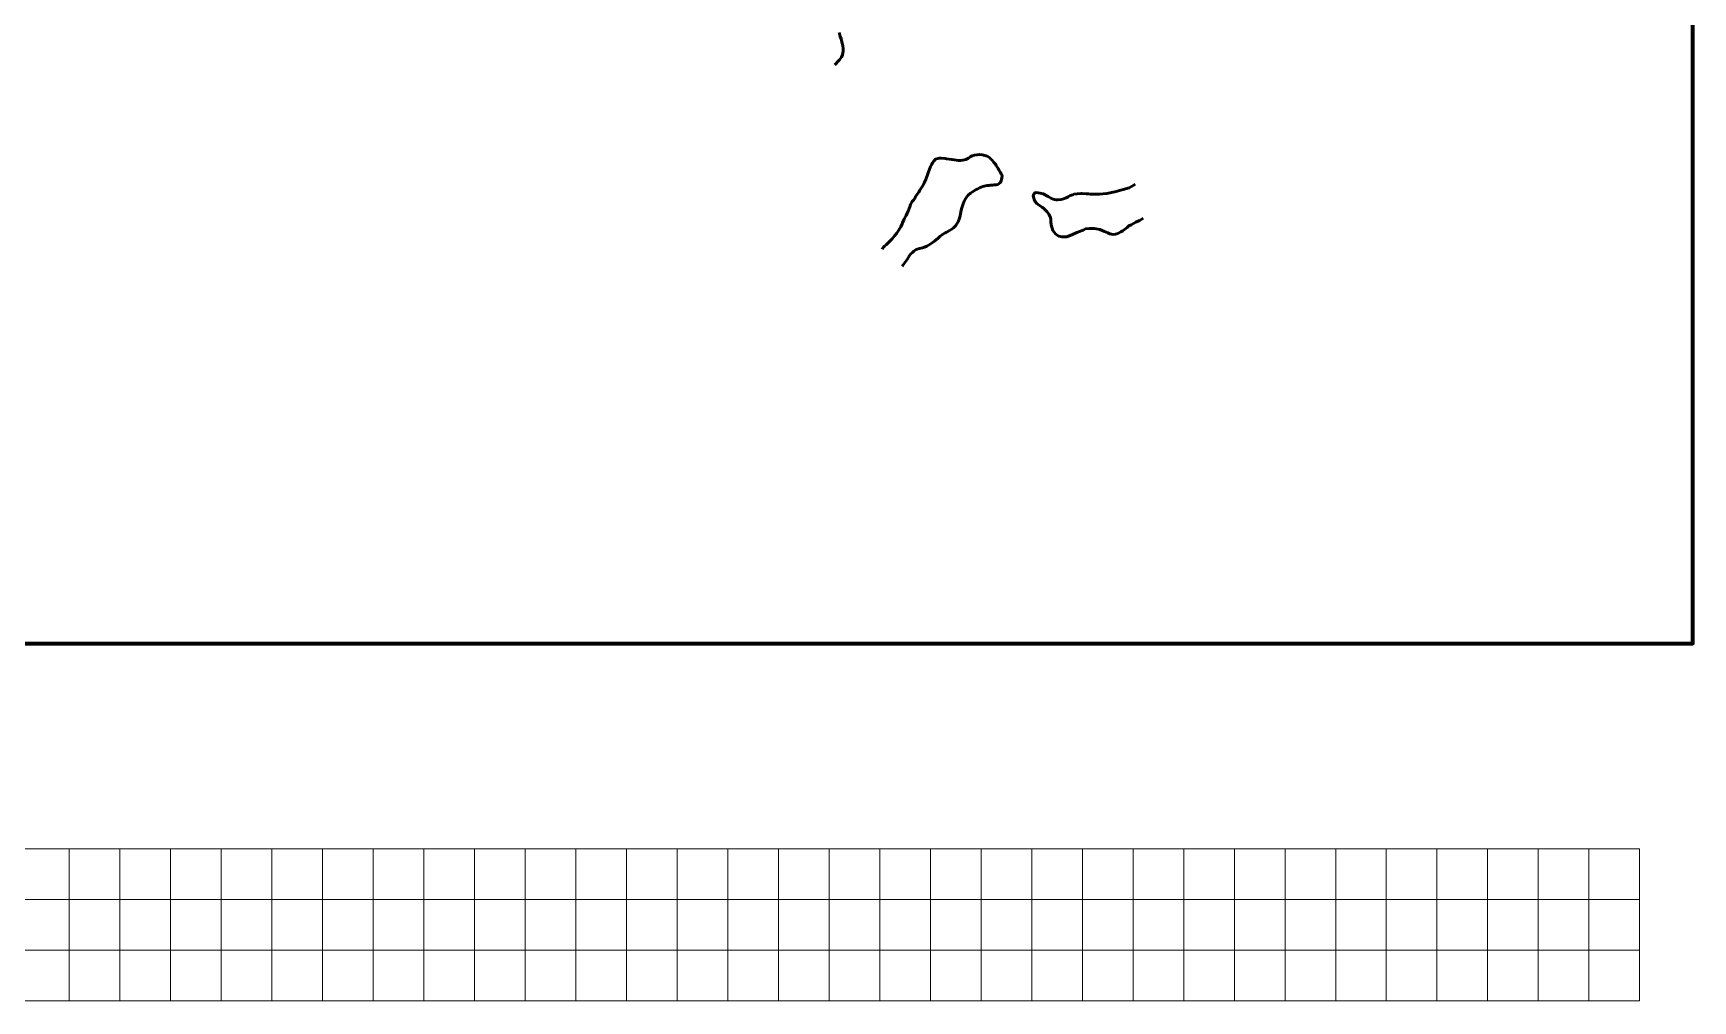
# Model space of a CAD drawing. Header units: metres. Extents: x 531395 to 538605, y 1843190 to 1853105.
# Drawn here: x 535329 to 538605, y 1843190 to 1845099 of the extents above; entities that cross this region are included whole.
import ezdxf

# ---------------------------------------------------------------- set-up
doc = ezdxf.new("R2010")
doc.units = ezdxf.units.M
doc.header["$LTSCALE"] = 4
doc.layers.add('2', color=7, linetype='Continuous', lineweight=53)
doc.layers.add('61', color=7, linetype='Continuous', lineweight=13)

msp = doc.modelspace()

# ---------------------------------------------------------------- linework, layer by layer
at = {"layer": '2'}
for points in [[(536919.85, 1845100.63), (536921.68, 1845093.26), (536923.53, 1845088.32), (536925.19, 1845082.55), (536927.36, 1845074.41), (536927.85, 1845069.6), (536927.56, 1845064.44), (536927.22, 1845059.82), (536926.47, 1845056.5), (536924.48, 1845052.25), (536920.39, 1845047.25), (536917.27, 1845043.43), (536913.43, 1845038.72), (536911.56, 1845036.76)], [(537147.12, 1844849.42), (537142.21, 1844850), (537131.78, 1844851.65), (537129.3, 1844852.21), (537121.12, 1844853), (537117.62, 1844852.91), (537114.47, 1844852.06), (537110.01, 1844850.79), (537106.41, 1844846.38), (537103.95, 1844843.98), (537101.95, 1844839.72), (537100.14, 1844836.3), (537095.69, 1844824.25), (537093.62, 1844818.1), (537092.34, 1844814.73), (537090.82, 1844811.07), (537088.15, 1844805.4), (537086.87, 1844802.04), (537084.1, 1844797.44), (537081.75, 1844793.96), (537079.46, 1844789.95), (537076.93, 1844785.65), (537070.79, 1844776.93), (537069.64, 1844774.93), (537067.11, 1844770.62), (537064.23, 1844767.09), (537061.03, 1844761.37), (537059.56, 1844757.17), (537058.29, 1844753.81), (537055.86, 1844748.43), (537053.86, 1844744.18), (537051.86, 1844739.93), (537049.2, 1844734.27), (537047.62, 1844731.14), (537044.96, 1844725.47), (537044.35, 1844723.52), (537041.44, 1844717.56), (537039.15, 1844713.55), (537037.33, 1844710.13), (537033.55, 1844704.89), (537029.46, 1844699.89), (537024.42, 1844693.71), (537021.24, 1844690.42), (537017.05, 1844686.49), (537014.89, 1844683.84), (537012.38, 1844681.97), (537009.15, 1844679.21), (537007.47, 1844677.15), (537005.55, 1844674.8), (537004.66, 1844673.54)], [(537239.49, 1844822.06), (537238.44, 1844824.38), (537237.16, 1844826.41), (537234.94, 1844829.69), (537233.6, 1844832.26), (537232.31, 1844834.28), (537230.04, 1844838.1), (537228.41, 1844840.91), (537225.36, 1844844.38), (537221.96, 1844848.62), (537219.55, 1844851.08), (537217.14, 1844853.53), (537213.37, 1844856.12), (537210.01, 1844857.4), (537202.17, 1844859.72), (537196.92, 1844859.89), (537192.18, 1844859.72), (537187.27, 1844859.04), (537182.69, 1844857.51), (537178.63, 1844855.3), (537175.24, 1844852.75), (537169.82, 1844850.21), (537164.06, 1844848.85), (537159.66, 1844848.51), (537155.59, 1844848.51), (537147.12, 1844849.42)], [(537044.16, 1844639.83), (537044.65, 1844640.43), (537048.25, 1844644.84), (537053.91, 1844652.97), (537058.79, 1844660.75), (537061.67, 1844664.28), (537064.37, 1844666.98), (537067.36, 1844669.44), (537072.19, 1844672.36), (537073.98, 1844673.35), (537078.44, 1844674.61), (537084.26, 1844675.74), (537088.67, 1844677.53), (537093.07, 1844679.33), (537097.43, 1844681.66), (537103.75, 1844685.81), (537108.29, 1844688.96), (537115.23, 1844695.06), (537119.42, 1844699), (537123.19, 1844701.81), (537128.02, 1844704.72), (537130.82, 1844706.36), (537134.69, 1844708.1), (537137.98, 1844710.32), (537142.04, 1844712.89), (537145.27, 1844715.64), (537149.94, 1844720.16), (537152.34, 1844723.1), (537154.63, 1844727.12), (537157.67, 1844734.44), (537159.08, 1844739.17), (537159.48, 1844743.26), (537160.67, 1844750.13), (537162.08, 1844754.86), (537164.53, 1844762.66), (537166.66, 1844768.27), (537169.2, 1844772.58), (537171.73, 1844776.88), (537174.42, 1844779.58), (537179.39, 1844783.86), (537183.15, 1844786.67), (537190.02, 1844790.88), (537192.1, 1844791.63), (537196.69, 1844794.25), (537203.18, 1844796.79), (537206.09, 1844797.36), (537212.16, 1844798.78), (537215.9, 1844799.16), (537218.03, 1844799.38), (537220.7, 1844799.65), (537222.84, 1844799.86), (537226.05, 1844800.19), (537229.55, 1844800.27), (537232.99, 1844800.89), (537236.04, 1844802.82), (537237.77, 1844804.34), (537239.53, 1844808.3), (537240.62, 1844810.84), (537241.13, 1844813.86), (537241.34, 1844817.12), (537240.77, 1844820.03), (537239.49, 1844822.06)], [(537388.86, 1844706), (537380.58, 1844702.46), (537369.1, 1844697.75), (537364.58, 1844697.57), (537359.53, 1844697.92), (537353.79, 1844699.14), (537350.31, 1844700.89), (537346.83, 1844703.5), (537344.22, 1844706.65), (537341.95, 1844710.31), (537340.39, 1844714.85), (537339.17, 1844718.51), (537337.99, 1844725.95), (537337.64, 1844732.13), (537336.97, 1844736.11), (537333.89, 1844742.54), (537330.49, 1844746.79), (537324.74, 1844752.95), (537320.38, 1844756.02), (537315.43, 1844759.57), (537310.19, 1844763.36), (537306.85, 1844767.07), (537304.52, 1844771.42), (537303.21, 1844776.41), (537302.99, 1844778.55), (537303.97, 1844782.16), (537305.42, 1844783.92), (537308.27, 1844785.02), (537312.9, 1844784.68), (537316.74, 1844783.99), (537322.3, 1844782.39), (537332.49, 1844777.21), (537339.06, 1844773.26), (537342.34, 1844772.2), (537345.23, 1844771.15), (537347.99, 1844770.75), (537351.27, 1844770.49), (537357.98, 1844771.02), (537362.95, 1844772.74), (537368.13, 1844774.88), (537372, 1844776.62), (537376.06, 1844779.19), (537381.3, 1844780.8), (537383.38, 1844781.55), (537390.27, 1844782.79), (537396.98, 1844783.2), (537399.41, 1844783.17), (537407.29, 1844782.62), (537411.91, 1844782.28), (537416.24, 1844782.17), (537433.15, 1844781.67), (537448.4, 1844783.35), (537463.83, 1844786.15), (537492.45, 1844794.47)], [(537492.45, 1844794.47), (537501.64, 1844799.71), (537504.04, 1844801.5)], [(537520.29, 1844734.73), (537517.58, 1844732.78), (537512.75, 1844729.86), (537505.78, 1844726.73), (537501.19, 1844724.1), (537496.06, 1844721.43), (537491.71, 1844719.1), (537488.24, 1844716.05), (537483.22, 1844712.3), (537479.7, 1844709.79), (537475.64, 1844707.22), (537469.74, 1844704.19), (537465.28, 1844702.93), (537461, 1844702.5), (537454.13, 1844703.69), (537450.47, 1844705.21), (537443.44, 1844708.01), (537438.9, 1844710.25), (537434.65, 1844712.25), (537427.49, 1844713.68), (537423.1, 1844714.32), (537418.53, 1844714.13), (537413.43, 1844713.88), (537405.95, 1844713.12), (537401.31, 1844711.04), (537394.04, 1844708.14), (537388.86, 1844706)]]:
    msp.add_lwpolyline(points, dxfattribs=at)
at = {"layer": '61'}
for p, q in [((535400, 1843490), (535400, 1843190)), ((535500, 1843490), (535500, 1843190)), ((535600, 1843490), (535600, 1843190)), ((535700, 1843490), (535700, 1843190)), ((535800, 1843490), (535800, 1843190)), ((535900, 1843490), (535900, 1843190)), ((536000, 1843490), (536000, 1843190)), ((536100, 1843490), (536100, 1843190)), ((536200, 1843490), (536200, 1843190)), ((536300, 1843490), (536300, 1843190)), ((536400, 1843490), (536400, 1843190)), ((536500, 1843490), (536500, 1843190)), ((536600, 1843490), (536600, 1843190)), ((536700, 1843490), (536700, 1843190)), ((536800, 1843490), (536800, 1843190)), ((536900, 1843490), (536900, 1843190)), ((537000, 1843490), (537000, 1843190)), ((537100, 1843490), (537100, 1843190)), ((537200, 1843490), (537200, 1843190)), ((537300, 1843490), (537300, 1843190)), ((537400, 1843490), (537400, 1843190)), ((537500, 1843490), (537500, 1843190)), ((537600, 1843490), (537600, 1843190)), ((537700, 1843490), (537700, 1843190)), ((537800, 1843490), (537800, 1843190)), ((537900, 1843490), (537900, 1843190)), ((538000, 1843490), (538000, 1843190)), ((538100, 1843490), (538100, 1843190)), ((538200, 1843490), (538200, 1843190)), ((538300, 1843490), (538300, 1843190)), ((538400, 1843490), (538400, 1843190)), ((531500, 1843390), (538500, 1843390)), ((531500, 1843290), (538500, 1843290))]:
    msp.add_line(p, q, dxfattribs=at)
at = {"layer": '61', "lineweight": 158}
msp.add_lwpolyline([(531395, 1843895), (538605, 1843895), (538605, 1853105), (531395, 1853105)], close=True, dxfattribs=at)
at = {"layer": '61'}
msp.add_lwpolyline([(531500, 1843490), (538500, 1843490), (538500, 1843190), (531500, 1843190)], close=True, dxfattribs=at)

doc.saveas('drawing.dxf')
